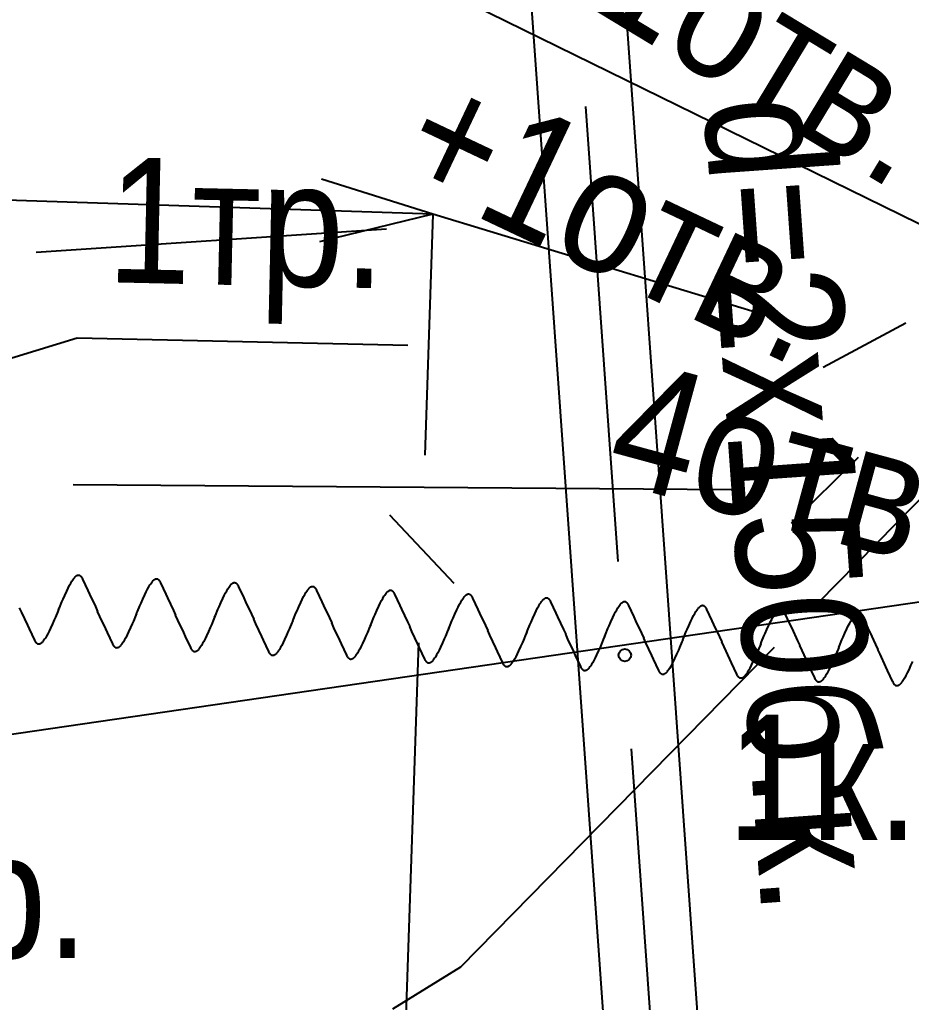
# Model space of a CAD drawing. Header units: metres. Extents: x -3947 to -3704, y 4976 to 6609.
# Drawn here: x -3860.65 to -3853.53, y 5715.49 to 5723.34 of the extents above; entities that cross this region are included whole.
import ezdxf
from ezdxf.enums import TextEntityAlignment as Align

# ---------------------------------------------------------------- set-up
doc = ezdxf.new("R2010")
doc.units = ezdxf.units.M
doc.header["$MEASUREMENT"] = 0
for name, color, linetype, lineweight in [('Кабель защиты', 7, 'Continuous', 25), ('Кабель связи', 7, 'Continuous', 25), ('Кабель электрический', 7, 'Continuous', 25), ('Теплосеть', 7, 'Continuous', 25)]:
    doc.layers.add(name, color=color, linetype=linetype, lineweight=lineweight)
doc.styles.add('Style-RUSSIAN_1251', font='RUSSIAN_1251.shx')
doc.styles.add('Style-RUSSIAN_1251 I 0.00000', font='RUSSIAN_1251.shx')

msp = doc.modelspace()

# ---------------------------------------------------------------- linework, layer by layer
at = {"layer": 'Кабель защиты', "linetype": 'Continuous', "flags": 128}
for points in [[(-3862.672, 5720.0391), (-3860.1933, 5720.797), (-3857.5499, 5720.7383)], [(-3860.3405, 5718.6277), (-3860.3346, 5718.6418), (-3860.3146, 5718.6889), (-3860.3056, 5718.7099), (-3860.2918, 5718.7415), (-3860.2759, 5718.7762), (-3860.2647, 5718.7997), (-3860.2532, 5718.8223), (-3860.2443, 5718.8386), (-3860.2345, 5718.8549), (-3860.2282, 5718.8647), (-3860.2226, 5718.8728), (-3860.2172, 5718.8797), (-3860.2149, 5718.8825), (-3860.2124, 5718.8854), (-3860.2079, 5718.8902), (-3860.2048, 5718.893), (-3860.2023, 5718.8951), (-3860.1996, 5718.8972), (-3860.1969, 5718.8991), (-3860.1935, 5718.901), (-3860.1912, 5718.9021), (-3860.1897, 5718.9027), (-3860.1882, 5718.9031), (-3860.1865, 5718.9035), (-3860.1852, 5718.9038), (-3860.1831, 5718.904), (-3860.1813, 5718.9041), (-3860.1793, 5718.9039), (-3860.1785, 5718.9038), (-3860.1774, 5718.9036), (-3860.1763, 5718.9033), (-3860.1752, 5718.9029), (-3860.174, 5718.9025), (-3860.1726, 5718.9018), (-3860.1712, 5718.901), (-3860.1694, 5718.8998), (-3860.1682, 5718.8989), (-3860.1673, 5718.8982), (-3860.1661, 5718.8972), (-3860.1649, 5718.8959), (-3860.1638, 5718.8948), (-3860.1629, 5718.8937), (-3860.1609, 5718.8911), (-3860.1596, 5718.8892), (-3860.1576, 5718.8863), (-3860.1553, 5718.8822), (-3860.1534, 5718.8784), (-3860.1499, 5718.871), (-3860.1072, 5718.7811), (-3860.0934, 5718.7511), (-3860.047, 5718.6516), (-3860.0289, 5718.6126)], [(-3859.7173, 5718.5975), (-3859.7113, 5718.6115), (-3859.6914, 5718.6587), (-3859.6823, 5718.6797), (-3859.6685, 5718.7112), (-3859.6527, 5718.746), (-3859.6414, 5718.7695), (-3859.63, 5718.7921), (-3859.621, 5718.8084), (-3859.6113, 5718.8247), (-3859.605, 5718.8345), (-3859.5993, 5718.8425), (-3859.594, 5718.8494), (-3859.5916, 5718.8523), (-3859.5891, 5718.8551), (-3859.5846, 5718.8599), (-3859.5815, 5718.8628), (-3859.5791, 5718.8649), (-3859.5763, 5718.867), (-3859.5736, 5718.8689), (-3859.5702, 5718.8708), (-3859.5679, 5718.8718), (-3859.5665, 5718.8724), (-3859.5649, 5718.8729), (-3859.5633, 5718.8733), (-3859.5619, 5718.8736), (-3859.5598, 5718.8738), (-3859.558, 5718.8738), (-3859.556, 5718.8737), (-3859.5553, 5718.8736), (-3859.5541, 5718.8733), (-3859.5531, 5718.873), (-3859.5519, 5718.8727), (-3859.5508, 5718.8722), (-3859.5494, 5718.8716), (-3859.5479, 5718.8708), (-3859.5461, 5718.8696), (-3859.5449, 5718.8687), (-3859.544, 5718.8679), (-3859.5429, 5718.8669), (-3859.5416, 5718.8657), (-3859.5406, 5718.8645), (-3859.5396, 5718.8635), (-3859.5376, 5718.8609), (-3859.5363, 5718.859), (-3859.5344, 5718.856), (-3859.5321, 5718.852), (-3859.5301, 5718.8482), (-3859.5266, 5718.8408), (-3859.4839, 5718.7509), (-3859.4701, 5718.7209), (-3859.4237, 5718.6213), (-3859.4056, 5718.5824)], [(-3859.094, 5718.5672), (-3859.0881, 5718.5813), (-3859.0681, 5718.6284), (-3859.0591, 5718.6494), (-3859.0453, 5718.681), (-3859.0294, 5718.7157), (-3859.0181, 5718.7392), (-3859.0067, 5718.7618), (-3858.9978, 5718.7781), (-3858.988, 5718.7944), (-3858.9817, 5718.8042), (-3858.976, 5718.8123), (-3858.9707, 5718.8192), (-3858.9684, 5718.8221), (-3858.9659, 5718.8249), (-3858.9613, 5718.8297), (-3858.9582, 5718.8325), (-3858.9558, 5718.8346), (-3858.9531, 5718.8367), (-3858.9504, 5718.8386), (-3858.947, 5718.8405), (-3858.9447, 5718.8416), (-3858.9432, 5718.8422), (-3858.9416, 5718.8426), (-3858.94, 5718.843), (-3858.9387, 5718.8433), (-3858.9366, 5718.8435), (-3858.9348, 5718.8436), (-3858.9328, 5718.8434), (-3858.932, 5718.8433), (-3858.9308, 5718.8431), (-3858.9298, 5718.8428), (-3858.9287, 5718.8424), (-3858.9275, 5718.842), (-3858.9261, 5718.8413), (-3858.9246, 5718.8405), (-3858.9228, 5718.8393), (-3858.9216, 5718.8384), (-3858.9208, 5718.8377), (-3858.9196, 5718.8367), (-3858.9183, 5718.8354), (-3858.9173, 5718.8343), (-3858.9164, 5718.8332), (-3858.9143, 5718.8306), (-3858.913, 5718.8287), (-3858.9111, 5718.8258), (-3858.9088, 5718.8217), (-3858.9069, 5718.8179), (-3858.9034, 5718.8106), (-3858.8606, 5718.7206), (-3858.8469, 5718.6906), (-3858.8005, 5718.5911), (-3858.7824, 5718.5521)], [(-3858.4707, 5718.537), (-3858.4648, 5718.551), (-3858.4448, 5718.5982), (-3858.4358, 5718.6192), (-3858.422, 5718.6507), (-3858.4061, 5718.6855), (-3858.3949, 5718.709), (-3858.3834, 5718.7316), (-3858.3745, 5718.7479), (-3858.3647, 5718.7642), (-3858.3584, 5718.774), (-3858.3528, 5718.782), (-3858.3474, 5718.7889), (-3858.3451, 5718.7918), (-3858.3426, 5718.7946), (-3858.3381, 5718.7994), (-3858.335, 5718.8023), (-3858.3325, 5718.8044), (-3858.3298, 5718.8065), (-3858.3271, 5718.8084), (-3858.3237, 5718.8103), (-3858.3214, 5718.8113), (-3858.3199, 5718.8119), (-3858.3184, 5718.8124), (-3858.3167, 5718.8128), (-3858.3154, 5718.8131), (-3858.3133, 5718.8133), (-3858.3115, 5718.8133), (-3858.3095, 5718.8132), (-3858.3087, 5718.8131), (-3858.3076, 5718.8128), (-3858.3065, 5718.8125), (-3858.3054, 5718.8122), (-3858.3042, 5718.8117), (-3858.3028, 5718.8111), (-3858.3014, 5718.8103), (-3858.2996, 5718.8091), (-3858.2984, 5718.8082), (-3858.2975, 5718.8074), (-3858.2963, 5718.8064), (-3858.2951, 5718.8052), (-3858.294, 5718.804), (-3858.2931, 5718.803), (-3858.2911, 5718.8004), (-3858.2898, 5718.7985), (-3858.2878, 5718.7955), (-3858.2855, 5718.7915), (-3858.2836, 5718.7877), (-3858.2801, 5718.7803), (-3858.2374, 5718.6904), (-3858.2236, 5718.6604), (-3858.1772, 5718.5608), (-3858.1591, 5718.5219)], [(-3857.8475, 5718.5067), (-3857.8415, 5718.5208), (-3857.8216, 5718.5679), (-3857.8125, 5718.5889), (-3857.7987, 5718.6205), (-3857.7829, 5718.6552), (-3857.7716, 5718.6787), (-3857.7602, 5718.7013), (-3857.7512, 5718.7176), (-3857.7415, 5718.7339), (-3857.7352, 5718.7437), (-3857.7295, 5718.7518), (-3857.7242, 5718.7587), (-3857.7218, 5718.7616), (-3857.7193, 5718.7644), (-3857.7148, 5718.7692), (-3857.7117, 5718.772), (-3857.7093, 5718.7741), (-3857.7065, 5718.7762), (-3857.7038, 5718.7781), (-3857.7004, 5718.78), (-3857.6981, 5718.7811), (-3857.6967, 5718.7817), (-3857.6951, 5718.7822), (-3857.6935, 5718.7826), (-3857.6921, 5718.7828), (-3857.69, 5718.7831), (-3857.6882, 5718.7831), (-3857.6862, 5718.7829), (-3857.6855, 5718.7828), (-3857.6843, 5718.7826), (-3857.6833, 5718.7823), (-3857.6821, 5718.7819), (-3857.681, 5718.7815), (-3857.6796, 5718.7808), (-3857.6781, 5718.78), (-3857.6763, 5718.7788), (-3857.6751, 5718.7779), (-3857.6742, 5718.7772), (-3857.6731, 5718.7762), (-3857.6718, 5718.7749), (-3857.6708, 5718.7738), (-3857.6698, 5718.7727), (-3857.6678, 5718.7701), (-3857.6665, 5718.7683), (-3857.6646, 5718.7653), (-3857.6623, 5718.7612), (-3857.6603, 5718.7575), (-3857.6568, 5718.7501), (-3857.6141, 5718.6601), (-3857.6003, 5718.6301), (-3857.5539, 5718.5306), (-3857.5358, 5718.4916)], [(-3857.2242, 5718.4765), (-3857.2183, 5718.4905), (-3857.1983, 5718.5377), (-3857.1893, 5718.5587), (-3857.1755, 5718.5902), (-3857.1596, 5718.625), (-3857.1483, 5718.6485), (-3857.1369, 5718.6711), (-3857.128, 5718.6874), (-3857.1182, 5718.7037), (-3857.1119, 5718.7135), (-3857.1062, 5718.7215), (-3857.1009, 5718.7284), (-3857.0986, 5718.7313), (-3857.0961, 5718.7341), (-3857.0915, 5718.7389), (-3857.0884, 5718.7418), (-3857.086, 5718.7439), (-3857.0833, 5718.746), (-3857.0806, 5718.7479), (-3857.0772, 5718.7498), (-3857.0749, 5718.7508), (-3857.0734, 5718.7514), (-3857.0718, 5718.7519), (-3857.0702, 5718.7523), (-3857.0689, 5718.7526), (-3857.0668, 5718.7528), (-3857.065, 5718.7528), (-3857.063, 5718.7527), (-3857.0622, 5718.7526), (-3857.061, 5718.7523), (-3857.06, 5718.752), (-3857.0589, 5718.7517), (-3857.0577, 5718.7512), (-3857.0563, 5718.7506), (-3857.0548, 5718.7498), (-3857.053, 5718.7486), (-3857.0518, 5718.7477), (-3857.051, 5718.7469), (-3857.0498, 5718.7459), (-3857.0485, 5718.7447), (-3857.0475, 5718.7435), (-3857.0466, 5718.7425), (-3857.0445, 5718.7399), (-3857.0432, 5718.738), (-3857.0413, 5718.735), (-3857.039, 5718.731), (-3857.0371, 5718.7272), (-3857.0336, 5718.7198), (-3856.9908, 5718.6299), (-3856.9771, 5718.5999), (-3856.9307, 5718.5003), (-3856.9126, 5718.4614)], [(-3856.6009, 5718.4462), (-3856.595, 5718.4603), (-3856.575, 5718.5074), (-3856.566, 5718.5284), (-3856.5522, 5718.56), (-3856.5363, 5718.5947), (-3856.5251, 5718.6182), (-3856.5136, 5718.6408), (-3856.5047, 5718.6571), (-3856.4949, 5718.6734), (-3856.4886, 5718.6832), (-3856.483, 5718.6913), (-3856.4776, 5718.6982), (-3856.4753, 5718.7011), (-3856.4728, 5718.7039), (-3856.4683, 5718.7087), (-3856.4652, 5718.7115), (-3856.4627, 5718.7136), (-3856.46, 5718.7157), (-3856.4573, 5718.7176), (-3856.4539, 5718.7195), (-3856.4516, 5718.7206), (-3856.4501, 5718.7212), (-3856.4486, 5718.7217), (-3856.4469, 5718.7221), (-3856.4456, 5718.7223), (-3856.4435, 5718.7226), (-3856.4417, 5718.7226), (-3856.4397, 5718.7224), (-3856.4389, 5718.7223), (-3856.4378, 5718.7221), (-3856.4367, 5718.7218), (-3856.4356, 5718.7214), (-3856.4344, 5718.721), (-3856.433, 5718.7204), (-3856.4316, 5718.7195), (-3856.4298, 5718.7183), (-3856.4286, 5718.7174), (-3856.4277, 5718.7167), (-3856.4265, 5718.7157), (-3856.4253, 5718.7144), (-3856.4242, 5718.7133), (-3856.4233, 5718.7122), (-3856.4213, 5718.7096), (-3856.42, 5718.7078), (-3856.418, 5718.7048), (-3856.4157, 5718.7007), (-3856.4138, 5718.697), (-3856.4103, 5718.6896), (-3856.3676, 5718.5996), (-3856.3538, 5718.5696), (-3856.3074, 5718.4701), (-3856.2893, 5718.4311)], [(-3855.9777, 5718.416), (-3855.9717, 5718.43), (-3855.9518, 5718.4772), (-3855.9427, 5718.4982), (-3855.9289, 5718.5297), (-3855.9131, 5718.5645), (-3855.9018, 5718.588), (-3855.8904, 5718.6106), (-3855.8814, 5718.6269), (-3855.8717, 5718.6432), (-3855.8654, 5718.653), (-3855.8597, 5718.661), (-3855.8544, 5718.6679), (-3855.852, 5718.6708), (-3855.8495, 5718.6736), (-3855.845, 5718.6785), (-3855.8419, 5718.6813), (-3855.8395, 5718.6834), (-3855.8367, 5718.6855), (-3855.834, 5718.6874), (-3855.8306, 5718.6893), (-3855.8283, 5718.6903), (-3855.8269, 5718.6909), (-3855.8253, 5718.6914), (-3855.8237, 5718.6918), (-3855.8223, 5718.6921), (-3855.8202, 5718.6923), (-3855.8184, 5718.6923), (-3855.8164, 5718.6922), (-3855.8157, 5718.6921), (-3855.8145, 5718.6919), (-3855.8135, 5718.6916), (-3855.8123, 5718.6912), (-3855.8112, 5718.6907), (-3855.8098, 5718.6901), (-3855.8083, 5718.6893), (-3855.8065, 5718.6881), (-3855.8053, 5718.6872), (-3855.8044, 5718.6864), (-3855.8033, 5718.6854), (-3855.802, 5718.6842), (-3855.801, 5718.6831), (-3855.8, 5718.682), (-3855.798, 5718.6794), (-3855.7967, 5718.6775), (-3855.7948, 5718.6745), (-3855.7925, 5718.6705), (-3855.7905, 5718.6667), (-3855.787, 5718.6593), (-3855.7443, 5718.5694), (-3855.7305, 5718.5394), (-3855.6841, 5718.4398), (-3855.666, 5718.4009)], [(-3855.3544, 5718.3858), (-3855.3485, 5718.3998), (-3855.3285, 5718.4469), (-3855.3195, 5718.4679), (-3855.3057, 5718.4995), (-3855.2898, 5718.5342), (-3855.2785, 5718.5577), (-3855.2671, 5718.5803), (-3855.2582, 5718.5966), (-3855.2484, 5718.6129), (-3855.2421, 5718.6227), (-3855.2364, 5718.6308), (-3855.2311, 5718.6377), (-3855.2288, 5718.6406), (-3855.2263, 5718.6434), (-3855.2217, 5718.6482), (-3855.2186, 5718.651), (-3855.2162, 5718.6531), (-3855.2135, 5718.6552), (-3855.2108, 5718.6571), (-3855.2074, 5718.659), (-3855.2051, 5718.6601), (-3855.2036, 5718.6607), (-3855.202, 5718.6612), (-3855.2004, 5718.6616), (-3855.1991, 5718.6618), (-3855.197, 5718.6621), (-3855.1952, 5718.6621), (-3855.1932, 5718.6619), (-3855.1924, 5718.6618), (-3855.1912, 5718.6616), (-3855.1902, 5718.6613), (-3855.1891, 5718.6609), (-3855.1879, 5718.6605), (-3855.1865, 5718.6599), (-3855.185, 5718.659), (-3855.1832, 5718.6578), (-3855.182, 5718.6569), (-3855.1812, 5718.6562), (-3855.18, 5718.6552), (-3855.1787, 5718.6539), (-3855.1777, 5718.6528), (-3855.1768, 5718.6517), (-3855.1747, 5718.6491), (-3855.1734, 5718.6473), (-3855.1715, 5718.6443), (-3855.1692, 5718.6403), (-3855.1673, 5718.6365), (-3855.1638, 5718.6291), (-3855.121, 5718.5391), (-3855.1073, 5718.5091), (-3855.0609, 5718.4096), (-3855.0428, 5718.3706)], [(-3860.3405, 5718.6277), (-3860.3464, 5718.6137), (-3860.3664, 5718.5666), (-3860.3754, 5718.5456), (-3860.3893, 5718.514), (-3860.4051, 5718.4793), (-3860.4164, 5718.4558), (-3860.4278, 5718.4331), (-3860.4367, 5718.4169), (-3860.4465, 5718.4006), (-3860.4528, 5718.3908), (-3860.4585, 5718.3827), (-3860.4638, 5718.3758), (-3860.4661, 5718.3729), (-3860.4686, 5718.3701), (-3860.4732, 5718.3653), (-3860.4763, 5718.3624), (-3860.4787, 5718.3603), (-3860.4814, 5718.3583), (-3860.4842, 5718.3564), (-3860.4875, 5718.3545), (-3860.4898, 5718.3534), (-3860.4913, 5718.3528), (-3860.4929, 5718.3523), (-3860.4945, 5718.3519), (-3860.4958, 5718.3516), (-3860.4979, 5718.3514), (-3860.4997, 5718.3514), (-3860.5017, 5718.3515), (-3860.5025, 5718.3517), (-3860.5037, 5718.3519), (-3860.5047, 5718.3522), (-3860.5058, 5718.3525), (-3860.507, 5718.353), (-3860.5084, 5718.3536), (-3860.5099, 5718.3544), (-3860.5117, 5718.3556), (-3860.5129, 5718.3565), (-3860.5138, 5718.3573), (-3860.5149, 5718.3583), (-3860.5162, 5718.3596), (-3860.5172, 5718.3607), (-3860.5181, 5718.3618), (-3860.5202, 5718.3644), (-3860.5215, 5718.3662), (-3860.5234, 5718.3692), (-3860.5257, 5718.3732), (-3860.5276, 5718.377), (-3860.5312, 5718.3844), (-3860.5739, 5718.4744), (-3860.5876, 5718.5044), (-3860.634, 5718.6039), (-3860.6521, 5718.6429)], [(-3859.7173, 5718.5975), (-3859.7232, 5718.5835), (-3859.7431, 5718.5363), (-3859.7522, 5718.5153), (-3859.766, 5718.4838), (-3859.7818, 5718.449), (-3859.7931, 5718.4255), (-3859.8046, 5718.4029), (-3859.8135, 5718.3866), (-3859.8232, 5718.3703), (-3859.8295, 5718.3605), (-3859.8352, 5718.3524), (-3859.8405, 5718.3455), (-3859.8429, 5718.3427), (-3859.8454, 5718.3399), (-3859.8499, 5718.335), (-3859.853, 5718.3322), (-3859.8554, 5718.3301), (-3859.8582, 5718.328), (-3859.8609, 5718.3261), (-3859.8643, 5718.3242), (-3859.8666, 5718.3232), (-3859.8681, 5718.3226), (-3859.8696, 5718.3221), (-3859.8713, 5718.3217), (-3859.8726, 5718.3214), (-3859.8747, 5718.3212), (-3859.8765, 5718.3211), (-3859.8785, 5718.3213), (-3859.8792, 5718.3214), (-3859.8804, 5718.3216), (-3859.8814, 5718.3219), (-3859.8826, 5718.3223), (-3859.8837, 5718.3228), (-3859.8851, 5718.3234), (-3859.8866, 5718.3242), (-3859.8884, 5718.3254), (-3859.8896, 5718.3263), (-3859.8905, 5718.327), (-3859.8916, 5718.3281), (-3859.8929, 5718.3293), (-3859.8939, 5718.3304), (-3859.8949, 5718.3315), (-3859.8969, 5718.3341), (-3859.8982, 5718.336), (-3859.9001, 5718.339), (-3859.9024, 5718.343), (-3859.9044, 5718.3468), (-3859.9079, 5718.3542), (-3859.9506, 5718.4441), (-3859.9644, 5718.4741), (-3860.0108, 5718.5736), (-3860.0289, 5718.6126)], [(-3859.094, 5718.5672), (-3859.0999, 5718.5532), (-3859.1199, 5718.5061), (-3859.1289, 5718.4851), (-3859.1427, 5718.4535), (-3859.1586, 5718.4188), (-3859.1698, 5718.3953), (-3859.1813, 5718.3726), (-3859.1902, 5718.3564), (-3859.2, 5718.3401), (-3859.2063, 5718.3303), (-3859.2119, 5718.3222), (-3859.2173, 5718.3153), (-3859.2196, 5718.3124), (-3859.2221, 5718.3096), (-3859.2266, 5718.3048), (-3859.2297, 5718.3019), (-3859.2322, 5718.2998), (-3859.2349, 5718.2978), (-3859.2376, 5718.2959), (-3859.241, 5718.294), (-3859.2433, 5718.2929), (-3859.2448, 5718.2923), (-3859.2463, 5718.2918), (-3859.248, 5718.2914), (-3859.2493, 5718.2911), (-3859.2514, 5718.2909), (-3859.2532, 5718.2909), (-3859.2552, 5718.291), (-3859.256, 5718.2912), (-3859.2572, 5718.2914), (-3859.2582, 5718.2917), (-3859.2593, 5718.292), (-3859.2605, 5718.2925), (-3859.2619, 5718.2931), (-3859.2633, 5718.294), (-3859.2651, 5718.2951), (-3859.2663, 5718.2961), (-3859.2672, 5718.2968), (-3859.2684, 5718.2978), (-3859.2696, 5718.2991), (-3859.2707, 5718.3002), (-3859.2716, 5718.3013), (-3859.2736, 5718.3039), (-3859.2749, 5718.3057), (-3859.2769, 5718.3087), (-3859.2792, 5718.3127), (-3859.2811, 5718.3165), (-3859.2846, 5718.3239), (-3859.3273, 5718.4139), (-3859.3411, 5718.4439), (-3859.3875, 5718.5434), (-3859.4056, 5718.5824)], [(-3854.7311, 5718.3555), (-3854.7252, 5718.3695), (-3854.7052, 5718.4167), (-3854.6962, 5718.4377), (-3854.6824, 5718.4692), (-3854.6665, 5718.504), (-3854.6553, 5718.5275), (-3854.6438, 5718.5501), (-3854.6349, 5718.5664), (-3854.6251, 5718.5827), (-3854.6188, 5718.5925), (-3854.6132, 5718.6006), (-3854.6078, 5718.6074), (-3854.6055, 5718.6103), (-3854.603, 5718.6131), (-3854.5985, 5718.618), (-3854.5954, 5718.6208), (-3854.5929, 5718.6229), (-3854.5902, 5718.625), (-3854.5875, 5718.6269), (-3854.5841, 5718.6288), (-3854.5818, 5718.6298), (-3854.5803, 5718.6304), (-3854.5788, 5718.6309), (-3854.5771, 5718.6313), (-3854.5758, 5718.6316), (-3854.5737, 5718.6318), (-3854.5719, 5718.6319), (-3854.5699, 5718.6317), (-3854.5691, 5718.6316), (-3854.568, 5718.6314), (-3854.5669, 5718.6311), (-3854.5658, 5718.6307), (-3854.5647, 5718.6302), (-3854.5632, 5718.6296), (-3854.5618, 5718.6288), (-3854.56, 5718.6276), (-3854.5588, 5718.6267), (-3854.5579, 5718.6259), (-3854.5568, 5718.6249), (-3854.5555, 5718.6237), (-3854.5544, 5718.6226), (-3854.5535, 5718.6215), (-3854.5515, 5718.6189), (-3854.5502, 5718.617), (-3854.5482, 5718.614), (-3854.5459, 5718.61), (-3854.544, 5718.6062), (-3854.5405, 5718.5988), (-3854.4978, 5718.5089), (-3854.484, 5718.4789), (-3854.4376, 5718.3793), (-3854.4195, 5718.3404)], [(-3854.1079, 5718.3253), (-3854.1019, 5718.3393), (-3854.082, 5718.3864), (-3854.0729, 5718.4074), (-3854.0591, 5718.439), (-3854.0433, 5718.4737), (-3854.032, 5718.4972), (-3854.0206, 5718.5199), (-3854.0116, 5718.5361), (-3854.0019, 5718.5524), (-3853.9956, 5718.5622), (-3853.9899, 5718.5703), (-3853.9846, 5718.5772), (-3853.9822, 5718.5801), (-3853.9797, 5718.5829), (-3853.9752, 5718.5877), (-3853.9721, 5718.5905), (-3853.9697, 5718.5927), (-3853.9669, 5718.5947), (-3853.9642, 5718.5966), (-3853.9608, 5718.5985), (-3853.9586, 5718.5996), (-3853.9571, 5718.6002), (-3853.9555, 5718.6007), (-3853.9539, 5718.6011), (-3853.9525, 5718.6013), (-3853.9504, 5718.6016), (-3853.9486, 5718.6016), (-3853.9466, 5718.6015), (-3853.9459, 5718.6013), (-3853.9447, 5718.6011), (-3853.9437, 5718.6008), (-3853.9425, 5718.6004), (-3853.9414, 5718.6), (-3853.94, 5718.5994), (-3853.9385, 5718.5985), (-3853.9367, 5718.5973), (-3853.9355, 5718.5964), (-3853.9346, 5718.5957), (-3853.9335, 5718.5947), (-3853.9322, 5718.5934), (-3853.9312, 5718.5923), (-3853.9302, 5718.5912), (-3853.9282, 5718.5886), (-3853.9269, 5718.5868), (-3853.925, 5718.5838), (-3853.9227, 5718.5798), (-3853.9207, 5718.576), (-3853.9172, 5718.5686), (-3853.8745, 5718.4786), (-3853.8607, 5718.4486), (-3853.8143, 5718.3491), (-3853.7962, 5718.3101)], [(-3858.4707, 5718.537), (-3858.4766, 5718.523), (-3858.4966, 5718.4758), (-3858.5056, 5718.4548), (-3858.5195, 5718.4233), (-3858.5353, 5718.3885), (-3858.5466, 5718.365), (-3858.558, 5718.3424), (-3858.5669, 5718.3261), (-3858.5767, 5718.3098), (-3858.583, 5718.3), (-3858.5887, 5718.2919), (-3858.594, 5718.2851), (-3858.5963, 5718.2822), (-3858.5988, 5718.2794), (-3858.6034, 5718.2745), (-3858.6065, 5718.2717), (-3858.6089, 5718.2696), (-3858.6116, 5718.2675), (-3858.6144, 5718.2656), (-3858.6177, 5718.2637), (-3858.62, 5718.2627), (-3858.6215, 5718.2621), (-3858.6231, 5718.2616), (-3858.6247, 5718.2612), (-3858.626, 5718.2609), (-3858.6281, 5718.2607), (-3858.6299, 5718.2606), (-3858.6319, 5718.2608), (-3858.6327, 5718.2609), (-3858.6339, 5718.2611), (-3858.6349, 5718.2614), (-3858.636, 5718.2618), (-3858.6372, 5718.2623), (-3858.6386, 5718.2629), (-3858.6401, 5718.2637), (-3858.6419, 5718.2649), (-3858.6431, 5718.2658), (-3858.644, 5718.2665), (-3858.6451, 5718.2676), (-3858.6464, 5718.2688), (-3858.6474, 5718.2699), (-3858.6483, 5718.271), (-3858.6504, 5718.2736), (-3858.6517, 5718.2755), (-3858.6536, 5718.2785), (-3858.6559, 5718.2825), (-3858.6578, 5718.2863), (-3858.6614, 5718.2937), (-3858.7041, 5718.3836), (-3858.7178, 5718.4136), (-3858.7642, 5718.5131), (-3858.7823, 5718.5521)], [(-3857.8475, 5718.5067), (-3857.8534, 5718.4927), (-3857.8733, 5718.4456), (-3857.8824, 5718.4246), (-3857.8962, 5718.393), (-3857.912, 5718.3583), (-3857.9233, 5718.3348), (-3857.9348, 5718.3121), (-3857.9437, 5718.2959), (-3857.9534, 5718.2796), (-3857.9597, 5718.2698), (-3857.9654, 5718.2617), (-3857.9707, 5718.2548), (-3857.9731, 5718.2519), (-3857.9756, 5718.2491), (-3857.9801, 5718.2443), (-3857.9832, 5718.2415), (-3857.9856, 5718.2393), (-3857.9884, 5718.2373), (-3857.9911, 5718.2354), (-3857.9945, 5718.2335), (-3857.9968, 5718.2324), (-3857.9983, 5718.2318), (-3857.9998, 5718.2313), (-3858.0015, 5718.2309), (-3858.0028, 5718.2307), (-3858.0049, 5718.2304), (-3858.0067, 5718.2304), (-3858.0087, 5718.2305), (-3858.0094, 5718.2307), (-3858.0106, 5718.2309), (-3858.0116, 5718.2312), (-3858.0128, 5718.2316), (-3858.0139, 5718.232), (-3858.0153, 5718.2326), (-3858.0168, 5718.2335), (-3858.0186, 5718.2347), (-3858.0198, 5718.2356), (-3858.0207, 5718.2363), (-3858.0218, 5718.2373), (-3858.0231, 5718.2386), (-3858.0241, 5718.2397), (-3858.0251, 5718.2408), (-3858.0271, 5718.2434), (-3858.0284, 5718.2452), (-3858.0303, 5718.2482), (-3858.0326, 5718.2522), (-3858.0346, 5718.256), (-3858.0381, 5718.2634), (-3858.0808, 5718.3534), (-3858.0946, 5718.3834), (-3858.141, 5718.4829), (-3858.1591, 5718.5219)], [(-3857.2242, 5718.4765), (-3857.2301, 5718.4625), (-3857.2501, 5718.4153), (-3857.2591, 5718.3943), (-3857.2729, 5718.3628), (-3857.2888, 5718.328), (-3857.3, 5718.3045), (-3857.3115, 5718.2819), (-3857.3204, 5718.2656), (-3857.3302, 5718.2493), (-3857.3365, 5718.2395), (-3857.3421, 5718.2315), (-3857.3475, 5718.2246), (-3857.3498, 5718.2217), (-3857.3523, 5718.2189), (-3857.3568, 5718.214), (-3857.3599, 5718.2112), (-3857.3624, 5718.2091), (-3857.3651, 5718.207), (-3857.3678, 5718.2051), (-3857.3712, 5718.2032), (-3857.3735, 5718.2022), (-3857.375, 5718.2016), (-3857.3765, 5718.2011), (-3857.3782, 5718.2007), (-3857.3795, 5718.2004), (-3857.3816, 5718.2002), (-3857.3834, 5718.2001), (-3857.3854, 5718.2003), (-3857.3862, 5718.2004), (-3857.3874, 5718.2006), (-3857.3884, 5718.2009), (-3857.3895, 5718.2013), (-3857.3907, 5718.2018), (-3857.3921, 5718.2024), (-3857.3935, 5718.2032), (-3857.3953, 5718.2044), (-3857.3965, 5718.2053), (-3857.3974, 5718.2061), (-3857.3986, 5718.2071), (-3857.3998, 5718.2083), (-3857.4009, 5718.2094), (-3857.4018, 5718.2105), (-3857.4038, 5718.2131), (-3857.4051, 5718.215), (-3857.4071, 5718.218), (-3857.4094, 5718.222), (-3857.4113, 5718.2258), (-3857.4148, 5718.2332), (-3857.4575, 5718.3231), (-3857.4713, 5718.3531), (-3857.5177, 5718.4527), (-3857.5358, 5718.4916)], [(-3856.6009, 5718.4462), (-3856.6068, 5718.4322), (-3856.6268, 5718.3851), (-3856.6358, 5718.3641), (-3856.6497, 5718.3325), (-3856.6655, 5718.2978), (-3856.6768, 5718.2743), (-3856.6882, 5718.2517), (-3856.6971, 5718.2354), (-3856.7069, 5718.2191), (-3856.7132, 5718.2093), (-3856.7189, 5718.2012), (-3856.7242, 5718.1943), (-3856.7265, 5718.1914), (-3856.729, 5718.1886), (-3856.7336, 5718.1838), (-3856.7367, 5718.181), (-3856.7391, 5718.1789), (-3856.7418, 5718.1768), (-3856.7446, 5718.1749), (-3856.7479, 5718.173), (-3856.7502, 5718.1719), (-3856.7517, 5718.1713), (-3856.7533, 5718.1708), (-3856.7549, 5718.1704), (-3856.7562, 5718.1702), (-3856.7583, 5718.1699), (-3856.7601, 5718.1699), (-3856.7621, 5718.1701), (-3856.7629, 5718.1702), (-3856.7641, 5718.1704), (-3856.7651, 5718.1707), (-3856.7662, 5718.1711), (-3856.7674, 5718.1715), (-3856.7688, 5718.1721), (-3856.7703, 5718.173), (-3856.7721, 5718.1742), (-3856.7733, 5718.1751), (-3856.7742, 5718.1758), (-3856.7753, 5718.1768), (-3856.7766, 5718.1781), (-3856.7776, 5718.1792), (-3856.7785, 5718.1803), (-3856.7806, 5718.1829), (-3856.7819, 5718.1847), (-3856.7838, 5718.1877), (-3856.7861, 5718.1917), (-3856.788, 5718.1955), (-3856.7916, 5718.2029), (-3856.8343, 5718.2929), (-3856.848, 5718.3229), (-3856.8944, 5718.4224), (-3856.9125, 5718.4614)], [(-3855.9777, 5718.416), (-3855.9836, 5718.402), (-3856.0035, 5718.3548), (-3856.0126, 5718.3338), (-3856.0264, 5718.3023), (-3856.0422, 5718.2675), (-3856.0535, 5718.244), (-3856.065, 5718.2214), (-3856.0739, 5718.2051), (-3856.0836, 5718.1888), (-3856.0899, 5718.179), (-3856.0956, 5718.171), (-3856.1009, 5718.1641), (-3856.1033, 5718.1612), (-3856.1058, 5718.1584), (-3856.1103, 5718.1535), (-3856.1134, 5718.1507), (-3856.1158, 5718.1486), (-3856.1186, 5718.1465), (-3856.1213, 5718.1446), (-3856.1247, 5718.1427), (-3856.127, 5718.1417), (-3856.1285, 5718.1411), (-3856.13, 5718.1406), (-3856.1317, 5718.1402), (-3856.133, 5718.1399), (-3856.1351, 5718.1397), (-3856.1369, 5718.1397), (-3856.1389, 5718.1398), (-3856.1396, 5718.1399), (-3856.1408, 5718.1401), (-3856.1418, 5718.1404), (-3856.143, 5718.1408), (-3856.1441, 5718.1413), (-3856.1455, 5718.1419), (-3856.147, 5718.1427), (-3856.1488, 5718.1439), (-3856.15, 5718.1448), (-3856.1509, 5718.1456), (-3856.152, 5718.1466), (-3856.1533, 5718.1478), (-3856.1543, 5718.1489), (-3856.1553, 5718.15), (-3856.1573, 5718.1526), (-3856.1586, 5718.1545), (-3856.1605, 5718.1575), (-3856.1628, 5718.1615), (-3856.1648, 5718.1653), (-3856.1683, 5718.1727), (-3856.211, 5718.2626), (-3856.2248, 5718.2926), (-3856.2712, 5718.3922), (-3856.2893, 5718.4311)], [(-3855.3544, 5718.3858), (-3855.3603, 5718.3717), (-3855.3803, 5718.3246), (-3855.3893, 5718.3036), (-3855.4031, 5718.272), (-3855.419, 5718.2373), (-3855.4302, 5718.2138), (-3855.4417, 5718.1912), (-3855.4506, 5718.1749), (-3855.4604, 5718.1586), (-3855.4667, 5718.1488), (-3855.4723, 5718.1407), (-3855.4777, 5718.1338), (-3855.48, 5718.1309), (-3855.4825, 5718.1281), (-3855.487, 5718.1233), (-3855.4901, 5718.1205), (-3855.4926, 5718.1184), (-3855.4953, 5718.1163), (-3855.498, 5718.1144), (-3855.5014, 5718.1125), (-3855.5037, 5718.1114), (-3855.5052, 5718.1108), (-3855.5067, 5718.1103), (-3855.5084, 5718.1099), (-3855.5097, 5718.1097), (-3855.5118, 5718.1094), (-3855.5136, 5718.1094), (-3855.5156, 5718.1096), (-3855.5164, 5718.1097), (-3855.5176, 5718.1099), (-3855.5186, 5718.1102), (-3855.5197, 5718.1106), (-3855.5209, 5718.111), (-3855.5223, 5718.1116), (-3855.5237, 5718.1125), (-3855.5255, 5718.1137), (-3855.5267, 5718.1146), (-3855.5276, 5718.1153), (-3855.5288, 5718.1163), (-3855.53, 5718.1176), (-3855.5311, 5718.1187), (-3855.532, 5718.1198), (-3855.534, 5718.1224), (-3855.5353, 5718.1242), (-3855.5373, 5718.1272), (-3855.5396, 5718.1313), (-3855.5415, 5718.135), (-3855.545, 5718.1424), (-3855.5877, 5718.2324), (-3855.6015, 5718.2624), (-3855.6479, 5718.3619), (-3855.666, 5718.4009)], [(-3854.7311, 5718.3555), (-3854.737, 5718.3415), (-3854.757, 5718.2943), (-3854.766, 5718.2733), (-3854.7799, 5718.2418), (-3854.7957, 5718.207), (-3854.807, 5718.1835), (-3854.8184, 5718.1609), (-3854.8273, 5718.1446), (-3854.8371, 5718.1283), (-3854.8434, 5718.1185), (-3854.8491, 5718.1105), (-3854.8544, 5718.1036), (-3854.8567, 5718.1007), (-3854.8592, 5718.0979), (-3854.8638, 5718.0931), (-3854.8669, 5718.0902), (-3854.8693, 5718.0881), (-3854.872, 5718.086), (-3854.8748, 5718.0841), (-3854.8781, 5718.0822), (-3854.8804, 5718.0812), (-3854.8819, 5718.0806), (-3854.8835, 5718.0801), (-3854.8851, 5718.0797), (-3854.8864, 5718.0794), (-3854.8885, 5718.0792), (-3854.8903, 5718.0792), (-3854.8923, 5718.0793), (-3854.8931, 5718.0794), (-3854.8943, 5718.0797), (-3854.8953, 5718.08), (-3854.8964, 5718.0803), (-3854.8976, 5718.0808), (-3854.899, 5718.0814), (-3854.9005, 5718.0822), (-3854.9023, 5718.0834), (-3854.9035, 5718.0843), (-3854.9044, 5718.0851), (-3854.9055, 5718.0861), (-3854.9068, 5718.0873), (-3854.9078, 5718.0885), (-3854.9087, 5718.0895), (-3854.9108, 5718.0921), (-3854.9121, 5718.094), (-3854.914, 5718.097), (-3854.9163, 5718.101), (-3854.9182, 5718.1048), (-3854.9218, 5718.1122), (-3854.9645, 5718.2021), (-3854.9782, 5718.2321), (-3855.0246, 5718.3317), (-3855.0427, 5718.3706)], [(-3854.1079, 5718.3253), (-3854.1138, 5718.3112), (-3854.1337, 5718.2641), (-3854.1428, 5718.2431), (-3854.1566, 5718.2115), (-3854.1724, 5718.1768), (-3854.1837, 5718.1533), (-3854.1952, 5718.1307), (-3854.2041, 5718.1144), (-3854.2138, 5718.0981), (-3854.2201, 5718.0883), (-3854.2258, 5718.0802), (-3854.2311, 5718.0733), (-3854.2335, 5718.0704), (-3854.236, 5718.0676), (-3854.2405, 5718.0628), (-3854.2436, 5718.06), (-3854.246, 5718.0579), (-3854.2488, 5718.0558), (-3854.2515, 5718.0539), (-3854.2549, 5718.052), (-3854.2572, 5718.0509), (-3854.2587, 5718.0503), (-3854.2602, 5718.0498), (-3854.2619, 5718.0494), (-3854.2632, 5718.0492), (-3854.2653, 5718.0489), (-3854.2671, 5718.0489), (-3854.2691, 5718.0491), (-3854.2698, 5718.0492), (-3854.271, 5718.0494), (-3854.272, 5718.0497), (-3854.2732, 5718.0501), (-3854.2743, 5718.0505), (-3854.2757, 5718.0512), (-3854.2772, 5718.052), (-3854.279, 5718.0532), (-3854.2802, 5718.0541), (-3854.2811, 5718.0548), (-3854.2822, 5718.0558), (-3854.2835, 5718.0571), (-3854.2845, 5718.0582), (-3854.2855, 5718.0593), (-3854.2875, 5718.0619), (-3854.2888, 5718.0637), (-3854.2907, 5718.0667), (-3854.293, 5718.0708), (-3854.295, 5718.0745), (-3854.2985, 5718.0819), (-3854.3412, 5718.1719), (-3854.355, 5718.2019), (-3854.4014, 5718.3014), (-3854.4195, 5718.3404)], [(-3853.5195, 5718.2128), (-3853.5333, 5718.1813), (-3853.5492, 5718.1465), (-3853.5604, 5718.123), (-3853.5719, 5718.1004), (-3853.5808, 5718.0841), (-3853.5906, 5718.0678), (-3853.5969, 5718.058), (-3853.6025, 5718.05), (-3853.6079, 5718.0431), (-3853.6102, 5718.0402), (-3853.6127, 5718.0374), (-3853.6172, 5718.0326), (-3853.6203, 5718.0297), (-3853.6228, 5718.0276), (-3853.6255, 5718.0255), (-3853.6282, 5718.0236), (-3853.6316, 5718.0217), (-3853.6339, 5718.0207), (-3853.6354, 5718.0201), (-3853.6369, 5718.0196), (-3853.6386, 5718.0192), (-3853.6399, 5718.0189), (-3853.642, 5718.0187), (-3853.6438, 5718.0187), (-3853.6458, 5718.0188), (-3853.6466, 5718.0189), (-3853.6478, 5718.0192), (-3853.6488, 5718.0195), (-3853.6499, 5718.0198), (-3853.6511, 5718.0203), (-3853.6525, 5718.0209), (-3853.6539, 5718.0217), (-3853.6557, 5718.0229), (-3853.6569, 5718.0238), (-3853.6578, 5718.0246), (-3853.659, 5718.0256), (-3853.6602, 5718.0268), (-3853.6613, 5718.028), (-3853.6622, 5718.029), (-3853.6642, 5718.0316), (-3853.6655, 5718.0335), (-3853.6675, 5718.0365), (-3853.6698, 5718.0405), (-3853.6717, 5718.0443), (-3853.6752, 5718.0517), (-3853.7179, 5718.1416), (-3853.7317, 5718.1716), (-3853.7781, 5718.2712), (-3853.7962, 5718.3101)]]:
    msp.add_lwpolyline(points, dxfattribs=at)
at = {"layer": 'Кабель связи', "linetype": 'Continuous'}
for p, q in [((-3853.3054, 5721.6282), (-3857.2414, 5723.558)), ((-3857.35, 5721.785), (-3858.2413, 5722.0644)), ((-3857.35, 5721.785), (-3858.2577, 5721.5647)), ((-3857.35, 5721.785), (-3857.4149, 5719.861)), ((-3854.6191, 5720.9559), (-3857.35, 5721.785)), ((-3860.5212, 5721.4819), (-3857.721, 5721.668)), ((-3853.5709, 5720.9146), (-3854.232, 5720.5614)), ((-3854.4847, 5719.319), (-3853.9507, 5719.845)), ((-3860.2238, 5719.6274), (-3854.9677, 5719.5877)), ((-3857.6961, 5719.3852), (-3857.1842, 5718.8376)), ((-3857.4654, 5718.3618), (-3857.5952, 5714.5138))]:
    msp.add_line(p, q, dxfattribs=at)
at = {"layer": 'Кабель связи', "linetype": 'Continuous', "flags": 128}
for points in [[(-3857.35, 5721.785), (-3867.8217, 5722.1288), (-3875.6867, 5722.0987)], [(-3849.153, 5719.316), (-3864.0243, 5717.1491), (-3871.9277, 5716.8933)]]:
    msp.add_lwpolyline(points, dxfattribs=at)
at = {"layer": 'Кабель электрический', "linetype": 'Continuous'}
msp.add_line((-3854.2696, 5718.6841), (-3851.3154, 5721.6929), dxfattribs=at)
at = {"layer": 'Кабель электрический', "linetype": 'Continuous', "flags": 128}
msp.add_lwpolyline([(-3857.6711, 5715.4404), (-3857.126, 5715.775), (-3854.6199, 5718.3274)], dxfattribs=at)
at = {"layer": 'Теплосеть', "linetype": 'Continuous'}
for p, q in [((-3855.8698, 5719.0122), (-3856.1286, 5722.6464)), ((-3855.5044, 5713.8819), (-3855.7632, 5717.516))]:
    msp.add_line(p, q, dxfattribs=at)
at = {"layer": 'Теплосеть', "linetype": 'Continuous', "flags": 128}
for points in [[(-3860.1454, 5710.4847), (-3855.6515, 5710.6689), (-3857.1041, 5731.0634)], [(-3860.1146, 5709.7353), (-3854.8485, 5709.9511), (-3856.3559, 5731.1166)]]:
    msp.add_lwpolyline(points, dxfattribs=at)
at = {"layer": 'Теплосеть', "linetype": 'Continuous'}
msp.add_circle((-3855.8165, 5718.2641), 0.05, dxfattribs=at)

# ---------------------------------------------------------------- texts
at = {"layer": 'Кабель защиты', "linetype": 'Continuous', "style": 'Style-RUSSIAN_1251', "width": 0.899998}
msp.add_text('1тр.', height=1, rotation=358.72657, dxfattribs=at).set_placement((-3859.9361, 5722.2417), align=Align.TOP_LEFT)
msp.add_text('1к.', height=1, dxfattribs=at).set_placement((-3854.999, 5716.788))
at = {"layer": 'Кабель связи', "linetype": 'Continuous'}
for s, rotation, style, width, p in [('1отв.', 328.82636, 'Style-RUSSIAN_1251', 0.899998, (-3856.121, 5723.45)), ('+1отв.', 334.64963, 'Style-RUSSIAN_1251', 0.899998, (-3857.681, 5722.089)), ('4отв.', 344.783, 'Style-RUSSIAN_1251 I 0.00000', 0.9, (-3855.9966, 5719.6694))]:
    msp.add_text(s, height=1, rotation=rotation, dxfattribs=dict(at, style=style, width=width)).set_placement(p)
at = {"layer": 'Кабель электрический', "linetype": 'Continuous', "style": 'Style-RUSSIAN_1251', "width": 0.899998}
msp.add_text('1тр.', height=1, dxfattribs=at).set_placement((-3862.3281, 5716.8468), align=Align.TOP_LEFT)
at = {"layer": 'Теплосеть', "linetype": 'Continuous', "style": 'Style-RUSSIAN_1251 I 0.00000', "width": 0.9}
msp.add_text('d=2x150б.к.', height=1, rotation=274.074, dxfattribs=at).set_placement((-3855.1868, 5722.6925))

doc.saveas('drawing.dxf')
